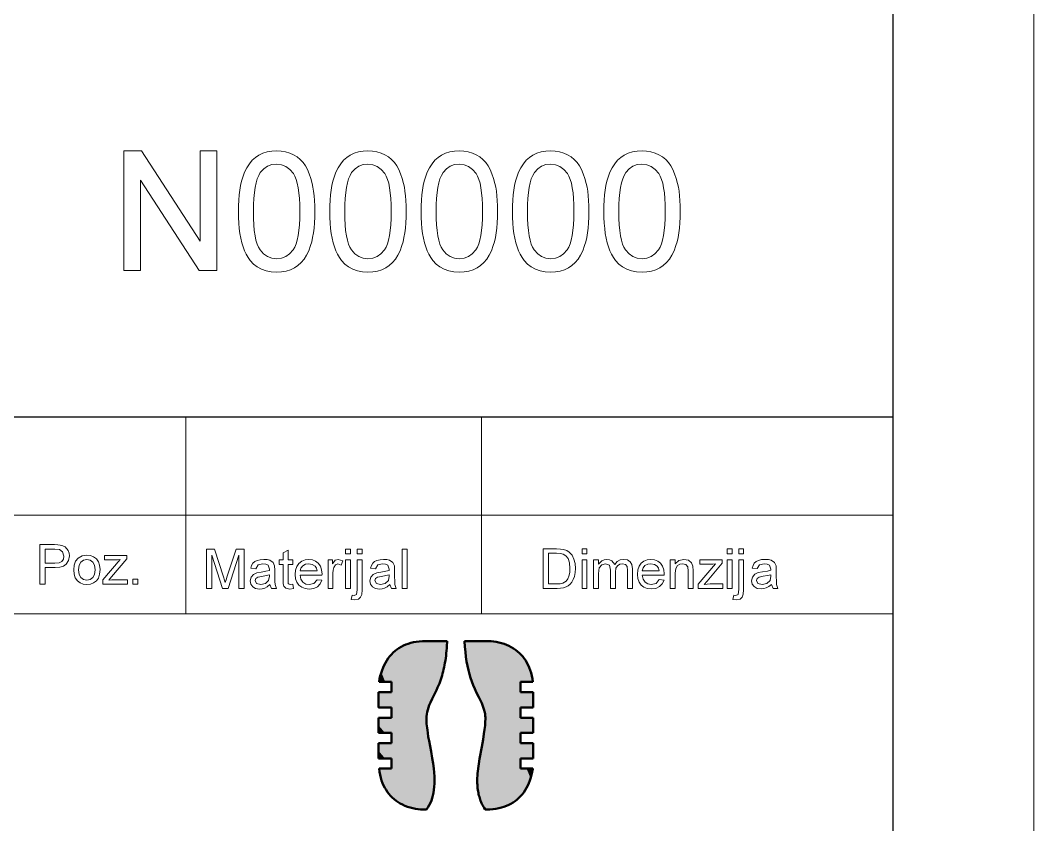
# Model space of a CAD drawing. Extents: x 0 to 594, y 0 to 521.
# Drawn here: x 543 to 593.8, y 36.1 to 76.5 of the extents above; entities that cross this region are included whole.
import ezdxf

# ---------------------------------------------------------------- set-up
doc = ezdxf.new("R2010")
doc.units = 0

msp = doc.modelspace()

# ---------------------------------------------------------------- linework, layer by layer
at = {"color": 7, "lineweight": 13}
for p, q in [((593.818, 0), (593.818, 419.914)), ((375.224, 51.615), (586.749, 51.615)), ((586.749, 46.665), (375.224, 46.665))]:
    msp.add_line(p, q, dxfattribs=at)
at = {"color": 7, "lineweight": 30}
for p, q in [((586.749, 412.845), (586.749, 7.069)), ((375.224, 56.564), (586.749, 56.564))]:
    msp.add_line(p, q, dxfattribs=at)
at = {"color": 7, "lineweight": 13, "ltscale": 0.247475}
for p, q in [((551.269, 56.564), (551.269, 46.665)), ((566.118, 56.564), (566.118, 46.665))]:
    msp.add_line(p, q, dxfattribs=at)
at = {"color": 7, "lineweight": 13}
for points in [[(548.163, 63.907), (548.163, 69.907), (549.046, 69.907), (551.996, 65.375), (551.996, 69.907), (552.83, 69.907), (552.83, 63.907), (551.947, 63.907), (548.996, 68.438), (548.996, 63.907)], [(553.913, 66.862), (553.917, 67.156), (553.931, 67.434), (553.953, 67.696), (553.983, 67.942), (554.023, 68.172), (554.071, 68.386), (554.128, 68.584), (554.222, 68.837), (554.333, 69.062), (554.461, 69.261), (554.605, 69.433), (554.765, 69.578), (554.943, 69.696), (555.138, 69.788), (555.351, 69.854), (555.582, 69.893), (555.83, 69.907), (556.06, 69.895), (556.279, 69.858), (556.486, 69.798), (556.681, 69.714), (556.859, 69.607), (557.017, 69.478), (557.154, 69.328), (557.271, 69.157), (557.371, 68.965), (557.462, 68.754), (557.543, 68.522), (557.614, 68.271), (557.655, 68.087), (557.688, 67.883), (557.713, 67.658), (557.732, 67.413), (557.743, 67.148), (557.746, 66.862), (557.742, 66.571), (557.729, 66.295), (557.707, 66.034), (557.677, 65.79), (557.638, 65.561), (557.591, 65.347), (557.534, 65.149), (557.441, 64.897), (557.331, 64.671), (557.204, 64.472), (557.06, 64.3), (556.899, 64.154), (556.721, 64.035), (556.525, 63.942), (556.311, 63.876), (556.079, 63.836), (555.83, 63.823), (555.557, 63.839), (555.304, 63.887), (555.071, 63.967), (554.859, 64.079), (554.667, 64.223), (554.495, 64.399), (554.394, 64.549), (554.303, 64.714), (554.221, 64.894), (554.149, 65.088), (554.086, 65.298), (554.033, 65.522), (553.99, 65.76), (553.956, 66.014), (553.932, 66.282), (553.918, 66.565)], [(558.496, 66.862), (558.501, 67.156), (558.514, 67.434), (558.536, 67.696), (558.567, 67.942), (558.606, 68.172), (558.654, 68.386), (558.711, 68.584), (558.806, 68.837), (558.916, 69.062), (559.044, 69.261), (559.188, 69.433), (559.349, 69.578), (559.526, 69.696), (559.722, 69.788), (559.935, 69.854), (560.165, 69.893), (560.413, 69.907), (560.644, 69.895), (560.862, 69.858), (561.069, 69.798), (561.264, 69.714), (561.443, 69.607), (561.601, 69.478), (561.738, 69.328), (561.854, 69.157), (561.955, 68.965), (562.046, 68.754), (562.127, 68.522), (562.198, 68.271), (562.238, 68.087), (562.271, 67.883), (562.297, 67.658), (562.315, 67.413), (562.326, 67.148), (562.33, 66.862), (562.325, 66.571), (562.312, 66.295), (562.291, 66.034), (562.26, 65.79), (562.221, 65.561), (562.174, 65.347), (562.118, 65.149), (562.024, 64.897), (561.914, 64.671), (561.787, 64.472), (561.643, 64.3), (561.482, 64.154), (561.304, 64.035), (561.108, 63.942), (560.894, 63.876), (560.663, 63.836), (560.413, 63.823), (560.14, 63.839), (559.887, 63.887), (559.654, 63.967), (559.442, 64.079), (559.25, 64.223), (559.078, 64.399), (558.977, 64.549), (558.886, 64.714), (558.804, 64.894), (558.732, 65.088), (558.67, 65.298), (558.617, 65.522), (558.573, 65.76), (558.54, 66.014), (558.516, 66.282), (558.501, 66.565)], [(563.08, 66.862), (563.084, 67.156), (563.097, 67.434), (563.119, 67.696), (563.15, 67.942), (563.189, 68.172), (563.238, 68.386), (563.295, 68.584), (563.389, 68.837), (563.5, 69.062), (563.627, 69.261), (563.771, 69.433), (563.932, 69.578), (564.11, 69.696), (564.305, 69.788), (564.518, 69.854), (564.748, 69.893), (564.996, 69.907), (565.227, 69.895), (565.445, 69.858), (565.652, 69.798), (565.847, 69.714), (566.026, 69.607), (566.184, 69.478), (566.321, 69.328), (566.437, 69.157), (566.538, 68.965), (566.629, 68.754), (566.71, 68.522), (566.781, 68.271), (566.821, 68.087), (566.854, 67.883), (566.88, 67.658), (566.898, 67.413), (566.909, 67.148), (566.913, 66.862), (566.909, 66.571), (566.896, 66.295), (566.874, 66.034), (566.844, 65.79), (566.805, 65.561), (566.757, 65.347), (566.701, 65.149), (566.608, 64.897), (566.497, 64.671), (566.37, 64.472), (566.226, 64.3), (566.065, 64.154), (565.887, 64.035), (565.691, 63.942), (565.477, 63.876), (565.246, 63.836), (564.996, 63.823), (564.723, 63.839), (564.47, 63.887), (564.238, 63.967), (564.025, 64.079), (563.833, 64.223), (563.662, 64.399), (563.561, 64.549), (563.469, 64.714), (563.388, 64.894), (563.315, 65.088), (563.253, 65.298), (563.2, 65.522), (563.157, 65.76), (563.123, 66.014), (563.099, 66.282), (563.085, 66.565)], [(567.663, 66.862), (567.668, 67.156), (567.681, 67.434), (567.703, 67.696), (567.733, 67.942), (567.773, 68.172), (567.821, 68.386), (567.878, 68.584), (567.972, 68.837), (568.083, 69.062), (568.211, 69.261), (568.355, 69.433), (568.515, 69.578), (568.693, 69.696), (568.888, 69.788), (569.101, 69.854), (569.332, 69.893), (569.58, 69.907), (569.81, 69.895), (570.029, 69.858), (570.236, 69.798), (570.431, 69.714), (570.609, 69.607), (570.767, 69.478), (570.904, 69.328), (571.021, 69.157), (571.121, 68.965), (571.212, 68.754), (571.293, 68.522), (571.364, 68.271), (571.405, 68.087), (571.438, 67.883), (571.463, 67.658), (571.482, 67.413), (571.493, 67.148), (571.496, 66.862), (571.492, 66.571), (571.479, 66.295), (571.457, 66.034), (571.427, 65.79), (571.388, 65.561), (571.341, 65.347), (571.284, 65.149), (571.191, 64.897), (571.081, 64.671), (570.954, 64.472), (570.81, 64.3), (570.649, 64.154), (570.471, 64.035), (570.275, 63.942), (570.061, 63.876), (569.829, 63.836), (569.58, 63.823), (569.307, 63.839), (569.054, 63.887), (568.821, 63.967), (568.609, 64.079), (568.417, 64.223), (568.245, 64.399), (568.144, 64.549), (568.053, 64.714), (567.971, 64.894), (567.899, 65.088), (567.836, 65.298), (567.783, 65.522), (567.74, 65.76), (567.706, 66.014), (567.682, 66.282), (567.668, 66.565)], [(572.246, 66.862), (572.251, 67.156), (572.264, 67.434), (572.286, 67.696), (572.317, 67.942), (572.356, 68.172), (572.404, 68.386), (572.461, 68.584), (572.556, 68.837), (572.666, 69.062), (572.794, 69.261), (572.938, 69.433), (573.099, 69.578), (573.276, 69.696), (573.472, 69.788), (573.685, 69.854), (573.915, 69.893), (574.163, 69.907), (574.394, 69.895), (574.612, 69.858), (574.819, 69.798), (575.014, 69.714), (575.193, 69.607), (575.351, 69.478), (575.488, 69.328), (575.604, 69.157), (575.705, 68.965), (575.796, 68.754), (575.877, 68.522), (575.948, 68.271), (575.988, 68.087), (576.021, 67.883), (576.047, 67.658), (576.065, 67.413), (576.076, 67.148), (576.08, 66.862), (576.075, 66.571), (576.062, 66.295), (576.041, 66.034), (576.01, 65.79), (575.971, 65.561), (575.924, 65.347), (575.868, 65.149), (575.774, 64.897), (575.664, 64.671), (575.537, 64.472), (575.393, 64.3), (575.232, 64.154), (575.054, 64.035), (574.858, 63.942), (574.644, 63.876), (574.413, 63.836), (574.163, 63.823), (573.89, 63.839), (573.637, 63.887), (573.404, 63.967), (573.192, 64.079), (573, 64.223), (572.828, 64.399), (572.727, 64.549), (572.636, 64.714), (572.554, 64.894), (572.482, 65.088), (572.42, 65.298), (572.367, 65.522), (572.323, 65.76), (572.29, 66.014), (572.266, 66.282), (572.251, 66.565)], [(554.663, 66.865), (554.668, 66.513), (554.684, 66.193), (554.71, 65.905), (554.747, 65.649), (554.795, 65.425), (554.852, 65.232), (554.921, 65.071), (555, 64.942), (555.178, 64.744), (555.376, 64.603), (555.593, 64.518), (555.83, 64.49), (556.067, 64.518), (556.284, 64.603), (556.482, 64.746), (556.66, 64.944), (556.739, 65.074), (556.807, 65.235), (556.865, 65.427), (556.912, 65.652), (556.949, 65.908), (556.975, 66.195), (556.991, 66.514), (556.996, 66.865), (556.991, 67.208), (556.976, 67.521), (556.951, 67.804), (556.915, 68.057), (556.869, 68.28), (556.813, 68.473), (556.747, 68.636), (556.67, 68.769), (556.495, 68.975), (556.295, 69.122), (556.071, 69.21), (555.822, 69.24), (555.586, 69.214), (555.373, 69.136), (555.181, 69.006), (555.012, 68.825), (554.93, 68.678), (554.859, 68.503), (554.799, 68.3), (554.75, 68.069), (554.712, 67.81), (554.685, 67.523), (554.669, 67.208)], [(559.246, 66.865), (559.252, 66.513), (559.268, 66.193), (559.294, 65.905), (559.331, 65.649), (559.378, 65.425), (559.436, 65.232), (559.504, 65.071), (559.583, 64.942), (559.761, 64.744), (559.959, 64.603), (560.176, 64.518), (560.413, 64.49), (560.65, 64.518), (560.867, 64.603), (561.065, 64.746), (561.243, 64.944), (561.322, 65.074), (561.39, 65.235), (561.448, 65.427), (561.496, 65.652), (561.532, 65.908), (561.559, 66.195), (561.575, 66.514), (561.58, 66.865), (561.575, 67.208), (561.559, 67.521), (561.534, 67.804), (561.498, 68.057), (561.452, 68.28), (561.396, 68.473), (561.33, 68.636), (561.254, 68.769), (561.078, 68.975), (560.878, 69.122), (560.654, 69.21), (560.405, 69.24), (560.17, 69.214), (559.956, 69.136), (559.765, 69.006), (559.595, 68.825), (559.514, 68.678), (559.443, 68.503), (559.383, 68.3), (559.334, 68.069), (559.296, 67.81), (559.268, 67.523), (559.252, 67.208)], [(563.83, 66.865), (563.835, 66.513), (563.851, 66.193), (563.877, 65.905), (563.914, 65.649), (563.961, 65.425), (564.019, 65.232), (564.088, 65.071), (564.166, 64.942), (564.344, 64.744), (564.542, 64.603), (564.76, 64.518), (564.996, 64.49), (565.233, 64.518), (565.451, 64.603), (565.648, 64.746), (565.827, 64.944), (565.905, 65.074), (565.974, 65.235), (566.032, 65.427), (566.079, 65.652), (566.116, 65.908), (566.142, 66.195), (566.158, 66.514), (566.163, 66.865), (566.158, 67.208), (566.143, 67.521), (566.117, 67.804), (566.082, 68.057), (566.036, 68.28), (565.98, 68.473), (565.913, 68.636), (565.837, 68.769), (565.662, 68.975), (565.462, 69.122), (565.237, 69.21), (564.989, 69.24), (564.753, 69.214), (564.539, 69.136), (564.348, 69.006), (564.179, 68.825), (564.097, 68.678), (564.026, 68.503), (563.966, 68.3), (563.917, 68.069), (563.879, 67.81), (563.852, 67.523), (563.835, 67.208)], [(568.413, 66.865), (568.418, 66.513), (568.434, 66.193), (568.46, 65.905), (568.497, 65.649), (568.545, 65.425), (568.602, 65.232), (568.671, 65.071), (568.75, 64.942), (568.928, 64.744), (569.126, 64.603), (569.343, 64.518), (569.58, 64.49), (569.817, 64.518), (570.034, 64.603), (570.232, 64.746), (570.41, 64.944), (570.489, 65.074), (570.557, 65.235), (570.615, 65.427), (570.662, 65.652), (570.699, 65.908), (570.725, 66.195), (570.741, 66.514), (570.746, 66.865), (570.741, 67.208), (570.726, 67.521), (570.701, 67.804), (570.665, 68.057), (570.619, 68.28), (570.563, 68.473), (570.497, 68.636), (570.42, 68.769), (570.245, 68.975), (570.045, 69.122), (569.821, 69.21), (569.572, 69.24), (569.336, 69.214), (569.123, 69.136), (568.931, 69.006), (568.762, 68.825), (568.68, 68.678), (568.609, 68.503), (568.549, 68.3), (568.5, 68.069), (568.462, 67.81), (568.435, 67.523), (568.419, 67.208)], [(572.996, 66.865), (573.002, 66.513), (573.018, 66.193), (573.044, 65.905), (573.081, 65.649), (573.128, 65.425), (573.186, 65.232), (573.254, 65.071), (573.333, 64.942), (573.511, 64.744), (573.709, 64.603), (573.926, 64.518), (574.163, 64.49), (574.4, 64.518), (574.617, 64.603), (574.815, 64.746), (574.993, 64.944), (575.072, 65.074), (575.14, 65.235), (575.198, 65.427), (575.246, 65.652), (575.282, 65.908), (575.309, 66.195), (575.325, 66.514), (575.33, 66.865), (575.325, 67.208), (575.309, 67.521), (575.284, 67.804), (575.248, 68.057), (575.202, 68.28), (575.146, 68.473), (575.08, 68.636), (575.004, 68.769), (574.828, 68.975), (574.628, 69.122), (574.404, 69.21), (574.155, 69.24), (573.92, 69.214), (573.706, 69.136), (573.515, 69.006), (573.345, 68.825), (573.264, 68.678), (573.193, 68.503), (573.133, 68.3), (573.084, 68.069), (573.046, 67.81), (573.018, 67.523), (573.002, 67.208)], [(543.945, 48.164), (543.945, 50.143), (544.678, 50.143), (544.849, 50.139), (544.974, 50.125), (545.106, 50.09), (545.214, 50.034), (545.37, 49.846), (545.414, 49.719), (545.429, 49.581), (545.39, 49.351), (545.273, 49.161), (545.142, 49.065), (544.954, 49.008), (544.711, 48.989), (544.22, 48.989), (544.22, 48.164)], [(544.22, 49.209), (544.708, 49.209), (544.916, 49.233), (545.052, 49.304), (545.129, 49.419), (545.154, 49.573), (545.094, 49.788), (544.936, 49.906), (544.703, 49.923), (544.22, 49.923)], [(552.308, 47.945), (552.308, 49.924), (552.716, 49.924), (553.165, 48.531), (553.219, 48.36), (553.256, 48.239), (553.297, 48.372), (553.355, 48.555), (553.8, 49.924), (554.204, 49.924), (554.204, 47.945), (553.929, 47.945), (553.929, 49.621), (553.392, 47.945), (553.116, 47.945), (552.583, 49.621), (552.583, 47.945)], [(556.65, 48.152), (556.678, 47.938), (556.494, 47.917), (556.288, 47.958), (556.186, 48.066), (556.163, 48.169), (556.156, 48.347), (556.156, 49.154), (555.963, 49.154), (555.963, 49.374), (556.156, 49.374), (556.156, 49.727), (556.403, 49.872), (556.403, 49.374), (556.65, 49.374), (556.65, 49.154), (556.403, 49.154), (556.403, 48.332), (556.416, 48.201), (556.458, 48.154), (556.543, 48.137)], [(559.289, 49.676), (559.289, 49.924), (559.536, 49.924), (559.536, 49.676)], [(559.866, 49.676), (559.866, 49.924), (560.114, 49.924), (560.114, 49.676)], [(562.136, 47.945), (562.136, 49.924), (562.384, 49.924), (562.384, 47.945)], [(569.203, 47.949), (569.203, 49.928), (569.878, 49.928), (570.08, 49.921), (570.227, 49.9), (570.384, 49.845), (570.515, 49.758), (570.651, 49.607), (570.748, 49.42), (570.805, 49.199), (570.824, 48.949), (570.811, 48.737), (570.772, 48.55), (570.713, 48.391), (570.638, 48.262), (570.553, 48.16), (570.46, 48.082), (570.353, 48.024), (570.226, 47.983), (570.078, 47.958), (569.911, 47.949)], [(571.154, 49.681), (571.154, 49.928), (571.402, 49.928), (571.402, 49.681)], [(578.438, 49.681), (578.438, 49.928), (578.685, 49.928), (578.685, 49.681)], [(579.015, 49.681), (579.015, 49.928), (579.263, 49.928), (579.263, 49.681)], [(545.649, 48.879), (545.673, 49.119), (545.746, 49.314), (545.866, 49.463), (546.068, 49.582), (546.309, 49.621), (546.491, 49.6), (546.649, 49.536), (546.784, 49.429), (546.886, 49.285), (546.948, 49.108), (546.968, 48.899), (546.948, 48.654), (546.887, 48.468), (546.787, 48.328), (546.649, 48.224), (546.487, 48.158), (546.309, 48.137), (546.125, 48.158), (545.965, 48.222), (545.831, 48.328), (545.73, 48.474), (545.669, 48.658)], [(545.896, 48.879), (545.926, 48.65), (546.014, 48.487), (546.146, 48.389), (546.309, 48.357), (546.471, 48.389), (546.603, 48.488), (546.692, 48.653), (546.721, 48.887), (546.691, 49.11), (546.603, 49.271), (546.47, 49.368), (546.309, 49.401), (546.146, 49.369), (546.014, 49.271), (545.926, 49.108)], [(547.106, 48.164), (547.106, 48.371), (547.975, 49.401), (547.841, 49.38), (547.724, 49.374), (547.188, 49.374), (547.188, 49.593), (548.315, 49.593), (548.315, 49.43), (547.552, 48.525), (547.41, 48.357), (547.562, 48.377), (547.705, 48.384), (548.343, 48.384), (548.343, 48.164)], [(555.496, 48.137), (555.361, 48.034), (555.236, 47.967), (555.112, 47.93), (554.978, 47.917), (554.777, 47.946), (554.629, 48.032), (554.537, 48.162), (554.507, 48.324), (554.553, 48.515), (554.674, 48.653), (554.842, 48.733), (555.05, 48.769), (555.296, 48.807), (555.467, 48.852), (555.469, 48.91), (555.403, 49.105), (555.292, 49.162), (555.139, 49.181), (554.897, 49.127), (554.781, 48.934), (554.534, 48.962), (554.577, 49.099), (554.641, 49.207), (554.733, 49.29), (554.857, 49.351), (555.01, 49.389), (555.185, 49.401), (555.352, 49.39), (555.485, 49.358), (555.655, 49.248), (555.731, 49.081), (555.743, 48.865), (555.743, 48.557), (555.748, 48.292), (555.76, 48.136), (555.826, 47.945), (555.578, 47.945)], [(557.857, 48.384), (558.099, 48.357), (558.013, 48.171), (557.875, 48.032), (557.689, 47.946), (557.457, 47.917), (557.258, 47.938), (557.088, 48.002), (556.948, 48.109), (556.844, 48.254), (556.781, 48.434), (556.76, 48.647), (556.781, 48.868), (556.845, 49.054), (556.95, 49.203), (557.089, 49.313), (557.254, 49.379), (557.443, 49.401), (557.626, 49.38), (557.786, 49.316), (557.921, 49.209), (558.025, 49.063), (558.087, 48.883), (558.107, 48.668), (558.106, 48.604), (557.008, 48.604), (557.05, 48.404), (557.148, 48.257), (557.289, 48.167), (557.461, 48.137), (557.7, 48.196)], [(558.41, 47.945), (558.41, 49.374), (558.629, 49.374), (558.629, 49.183), (558.774, 49.359), (558.919, 49.401), (559.152, 49.334), (559.073, 49.112), (558.909, 49.181), (558.778, 49.133), (558.695, 48.997), (558.666, 48.859), (558.657, 48.709), (558.657, 47.945)], [(559.289, 47.945), (559.289, 49.374), (559.536, 49.374), (559.536, 47.945)], [(559.575, 47.394), (559.62, 47.606), (559.728, 47.587), (559.832, 47.636), (559.866, 47.88), (559.866, 49.374), (560.114, 49.374), (560.114, 47.869), (560.097, 47.645), (560.046, 47.502), (559.932, 47.401), (559.761, 47.367)], [(561.504, 48.137), (561.37, 48.034), (561.245, 47.967), (561.12, 47.93), (560.986, 47.917), (560.785, 47.946), (560.637, 48.032), (560.545, 48.162), (560.515, 48.324), (560.561, 48.515), (560.682, 48.653), (560.85, 48.733), (561.058, 48.769), (561.304, 48.807), (561.476, 48.852), (561.477, 48.91), (561.411, 49.105), (561.301, 49.162), (561.147, 49.181), (560.905, 49.127), (560.79, 48.934), (560.542, 48.962), (560.585, 49.099), (560.65, 49.207), (560.741, 49.29), (560.866, 49.351), (561.018, 49.389), (561.193, 49.401), (561.361, 49.39), (561.494, 49.358), (561.663, 49.248), (561.74, 49.081), (561.752, 48.865), (561.752, 48.557), (561.756, 48.292), (561.768, 48.136), (561.834, 47.945), (561.587, 47.945)], [(569.478, 48.169), (569.888, 48.169), (570.057, 48.178), (570.186, 48.206), (570.358, 48.311), (570.439, 48.422), (570.499, 48.565), (570.537, 48.743), (570.55, 48.954), (570.525, 49.233), (570.451, 49.44), (570.341, 49.581), (570.21, 49.667), (570.077, 49.698), (569.881, 49.708), (569.478, 49.708)], [(571.154, 47.949), (571.154, 49.378), (571.402, 49.378), (571.402, 47.949)], [(571.731, 47.949), (571.731, 49.378), (571.979, 49.378), (571.979, 49.163), (572.153, 49.339), (572.269, 49.389), (572.4, 49.406), (572.54, 49.389), (572.653, 49.337), (572.792, 49.146), (572.918, 49.29), (573.066, 49.377), (573.238, 49.406), (573.427, 49.376), (573.568, 49.288), (573.654, 49.139), (573.683, 48.927), (573.683, 47.949), (573.436, 47.949), (573.436, 48.839), (573.412, 49.046), (573.327, 49.147), (573.181, 49.186), (573.043, 49.161), (572.931, 49.087), (572.856, 48.958), (572.831, 48.77), (572.831, 47.949), (572.584, 47.949), (572.584, 48.867), (572.524, 49.106), (572.331, 49.186), (572.143, 49.133), (572.018, 48.977), (571.989, 48.852), (571.979, 48.682), (571.979, 47.949)], [(575.027, 48.389), (575.269, 48.361), (575.183, 48.176), (575.045, 48.037), (574.858, 47.95), (574.627, 47.922), (574.428, 47.943), (574.258, 48.007), (574.118, 48.114), (574.014, 48.259), (573.951, 48.438), (573.93, 48.652), (573.951, 48.873), (574.015, 49.058), (574.12, 49.208), (574.259, 49.318), (574.423, 49.384), (574.613, 49.406), (574.796, 49.384), (574.956, 49.32), (575.091, 49.213), (575.195, 49.068), (575.257, 48.887), (575.277, 48.672), (575.276, 48.609), (574.178, 48.609), (574.22, 48.409), (574.318, 48.262), (574.459, 48.172), (574.631, 48.141), (574.87, 48.201)], [(575.58, 47.949), (575.58, 49.378), (575.827, 49.378), (575.827, 49.176), (576.012, 49.348), (576.264, 49.406), (576.493, 49.359), (576.649, 49.238), (576.721, 49.06), (576.734, 48.825), (576.734, 47.949), (576.487, 47.949), (576.487, 48.808), (576.459, 49.027), (576.361, 49.143), (576.197, 49.186), (576.056, 49.162), (575.936, 49.089), (575.854, 48.948), (575.827, 48.72), (575.827, 47.949)], [(576.981, 47.949), (576.981, 48.156), (577.85, 49.186), (577.716, 49.165), (577.599, 49.158), (577.064, 49.158), (577.064, 49.378), (578.191, 49.378), (578.191, 49.215), (577.428, 48.31), (577.285, 48.141), (577.438, 48.162), (577.58, 48.169), (578.218, 48.169), (578.218, 47.949)], [(578.438, 47.949), (578.438, 49.378), (578.685, 49.378), (578.685, 47.949)], [(578.724, 47.398), (578.769, 47.611), (578.877, 47.592), (578.981, 47.641), (579.015, 47.885), (579.015, 49.378), (579.263, 49.378), (579.263, 47.873), (579.246, 47.65), (579.195, 47.506), (579.081, 47.405), (578.91, 47.372)], [(580.653, 48.141), (580.519, 48.039), (580.393, 47.971), (580.269, 47.934), (580.135, 47.922), (579.934, 47.95), (579.786, 48.036), (579.694, 48.166), (579.664, 48.329), (579.71, 48.519), (579.831, 48.658), (579.999, 48.737), (580.207, 48.773), (580.453, 48.811), (580.625, 48.856), (580.626, 48.915), (580.56, 49.11), (580.45, 49.167), (580.296, 49.186), (580.054, 49.131), (579.939, 48.939), (579.691, 48.966), (579.734, 49.103), (579.799, 49.212), (579.89, 49.294), (580.015, 49.355), (580.167, 49.393), (580.342, 49.406), (580.51, 49.395), (580.643, 49.362), (580.812, 49.253), (580.889, 49.085), (580.901, 48.869), (580.901, 48.562), (580.905, 48.296), (580.917, 48.141), (580.983, 47.949), (580.736, 47.949)], [(557.008, 48.824), (557.86, 48.824), (557.827, 48.962), (557.762, 49.06), (557.62, 49.151), (557.442, 49.181), (557.278, 49.157), (557.142, 49.084), (557.048, 48.971)], [(574.178, 48.829), (575.03, 48.829), (574.997, 48.966), (574.932, 49.064), (574.79, 49.155), (574.612, 49.186), (574.448, 49.162), (574.312, 49.089), (574.218, 48.975)], [(548.617, 48.164), (548.617, 48.412), (548.865, 48.412), (548.865, 48.164)], [(555.469, 48.632), (555.309, 48.588), (555.085, 48.551), (554.879, 48.508), (554.787, 48.438), (554.754, 48.337), (554.825, 48.194), (555.033, 48.137), (555.274, 48.196), (555.429, 48.346), (555.467, 48.555)], [(561.477, 48.632), (561.317, 48.588), (561.093, 48.551), (560.888, 48.508), (560.795, 48.438), (560.762, 48.337), (560.833, 48.194), (561.041, 48.137), (561.283, 48.196), (561.438, 48.346), (561.476, 48.555)], [(580.626, 48.636), (580.466, 48.592), (580.242, 48.555), (580.037, 48.513), (579.944, 48.443), (579.911, 48.341), (579.982, 48.199), (580.19, 48.141), (580.432, 48.2), (580.587, 48.351), (580.625, 48.559)]]:
    msp.add_lwpolyline(points, close=True, dxfattribs=at)
at = {"color": 142, "lineweight": 50}
for points in [[(563.308, 45.303), (563.143, 45.299), (562.986, 45.288), (562.837, 45.269), (562.694, 45.243), (562.559, 45.211), (562.429, 45.172), (562.306, 45.126), (562.188, 45.074), (562.076, 45.017), (561.969, 44.953), (561.868, 44.883), (561.771, 44.807), (561.679, 44.725), (561.592, 44.637), (561.509, 44.542), (561.432, 44.441), (561.359, 44.333), (561.291, 44.219), (561.228, 44.099), (561.17, 43.972), (561.118, 43.839), (561.072, 43.701), (561.033, 43.558), (561, 43.412), (560.974, 43.266), (560.972, 43.253)], [(564.388, 45.303), (563.848, 45.303), (563.308, 45.303)], [(563.349, 41.401), (563.353, 41.519), (563.364, 41.632), (563.384, 41.742), (563.411, 41.853), (563.446, 41.968), (563.492, 42.09), (563.553, 42.227), (563.636, 42.4), (563.788, 42.705), (563.849, 42.833), (563.91, 42.97), (563.953, 43.07), (563.995, 43.175), (564.031, 43.272), (564.066, 43.373), (564.098, 43.47), (564.129, 43.571), (564.158, 43.671), (564.185, 43.775), (564.21, 43.879), (564.234, 43.987), (564.256, 44.096), (564.277, 44.21), (564.296, 44.325), (564.314, 44.444), (564.33, 44.566), (564.345, 44.692), (564.357, 44.821), (564.368, 44.955), (564.378, 45.092), (564.385, 45.234), (564.388, 45.303)], [(560.972, 43.253), (561.281, 43.253), (561.591, 43.253)], [(561.591, 43.253), (561.591, 42.995), (561.591, 42.736)], [(561.591, 42.736), (561.267, 42.736), (560.944, 42.736)], [(560.944, 42.736), (560.944, 42.355), (560.944, 41.975), (560.944, 41.975)], [(560.944, 41.975), (561.267, 41.975), (561.591, 41.975)], [(561.591, 41.975), (561.591, 41.716), (561.591, 41.457)], [(561.591, 41.457), (561.267, 41.457), (560.944, 41.457)], [(560.944, 41.457), (560.944, 41.077), (560.944, 40.697)], [(563.356, 36.85), (563.425, 36.957), (563.487, 37.068), (563.543, 37.182), (563.593, 37.302), (563.636, 37.427), (563.672, 37.557), (563.702, 37.694), (563.726, 37.837), (563.743, 37.989), (563.753, 38.149), (563.756, 38.32), (563.751, 38.503), (563.738, 38.7), (563.716, 38.914), (563.685, 39.153), (563.641, 39.426), (563.58, 39.761), (563.478, 40.297), (563.442, 40.498), (563.411, 40.695), (563.392, 40.824), (563.377, 40.95), (563.366, 41.055), (563.358, 41.158), (563.353, 41.249), (563.35, 41.339), (563.349, 41.401)], [(560.944, 40.697), (561.267, 40.697), (561.591, 40.697)], [(561.591, 40.697), (561.591, 40.438), (561.591, 40.179)], [(561.591, 40.179), (561.267, 40.179), (560.944, 40.179)], [(560.944, 40.179), (560.944, 39.799), (560.944, 39.418)], [(560.944, 39.418), (561.267, 39.418), (561.591, 39.418)], [(561.591, 39.418), (561.591, 39.159), (561.591, 38.9)], [(561.591, 38.9), (561.279, 38.9), (560.967, 38.9)], [(560.967, 38.9), (560.989, 38.741), (561.018, 38.59), (561.053, 38.446), (561.095, 38.309), (561.142, 38.18), (561.195, 38.057), (561.255, 37.941), (561.319, 37.831), (561.389, 37.727), (561.465, 37.629), (561.546, 37.536), (561.633, 37.448), (561.726, 37.367), (561.824, 37.29), (561.927, 37.219), (562.036, 37.154), (562.151, 37.094), (562.271, 37.04), (562.396, 36.992), (562.525, 36.95), (562.658, 36.915), (562.792, 36.888), (562.924, 36.867), (563.049, 36.855), (563.152, 36.851), (563.164, 36.85)], [(563.164, 36.85), (563.26, 36.85), (563.356, 36.85)]]:
    msp.add_lwpolyline(points, dxfattribs=at)
at = {"color": 9, "lineweight": 50}
for points in [[(566.489, 45.303), (565.876, 45.303), (565.264, 45.303)], [(565.264, 45.303), (565.279, 45.022), (565.301, 44.758), (565.33, 44.509), (565.364, 44.275), (565.405, 44.054), (565.451, 43.845), (565.502, 43.645), (565.559, 43.455), (565.623, 43.27), (565.692, 43.089), (565.771, 42.907), (565.861, 42.714), (565.977, 42.481), (566.121, 42.182), (566.232, 41.889), (566.249, 41.83), (566.264, 41.77), (566.276, 41.712), (566.286, 41.654), (566.293, 41.597), (566.299, 41.539), (566.303, 41.48), (566.304, 41.42), (566.304, 41.401)], [(568.684, 43.253), (568.661, 43.412), (568.632, 43.563), (568.596, 43.707), (568.554, 43.843), (568.506, 43.972), (568.452, 44.095), (568.392, 44.211), (568.327, 44.321), (568.256, 44.426), (568.18, 44.524), (568.098, 44.617), (568.01, 44.705), (567.917, 44.787), (567.818, 44.863), (567.714, 44.935), (567.604, 45), (567.489, 45.061), (567.368, 45.115), (567.242, 45.163), (567.113, 45.205), (566.98, 45.239), (566.846, 45.267), (566.714, 45.287), (566.592, 45.299), (566.493, 45.303), (566.489, 45.303)], [(568.062, 42.736), (568.062, 42.995), (568.062, 43.253)], [(568.062, 43.253), (568.373, 43.253), (568.684, 43.253)], [(568.709, 42.736), (568.386, 42.736), (568.062, 42.736)], [(568.709, 41.975), (568.709, 42.355), (568.709, 42.736)], [(568.062, 41.457), (568.062, 41.716), (568.062, 41.975)], [(568.062, 41.975), (568.386, 41.975), (568.709, 41.975)], [(566.304, 41.401), (566.3, 41.243), (566.288, 41.068), (566.267, 40.871), (566.235, 40.644), (566.189, 40.37), (566.12, 40.002), (566.006, 39.387), (565.921, 38.768), (565.912, 38.658), (565.904, 38.548), (565.9, 38.448), (565.898, 38.349), (565.898, 38.257), (565.9, 38.166), (565.904, 38.081), (565.91, 37.996), (565.917, 37.917), (565.927, 37.837), (565.939, 37.762), (565.952, 37.688), (565.967, 37.617), (565.984, 37.547), (566.002, 37.48), (566.022, 37.413), (566.043, 37.349), (566.067, 37.286), (566.091, 37.225), (566.118, 37.164), (566.146, 37.106), (566.176, 37.048), (566.208, 36.992), (566.241, 36.936), (566.298, 36.85)], [(568.709, 41.457), (568.386, 41.457), (568.062, 41.457)], [(568.709, 40.697), (568.709, 41.077), (568.709, 41.457)], [(568.062, 40.179), (568.062, 40.438), (568.062, 40.697)], [(568.062, 40.697), (568.386, 40.697), (568.709, 40.697)], [(568.709, 40.179), (568.386, 40.179), (568.062, 40.179)], [(568.709, 39.418), (568.709, 39.799), (568.709, 40.178), (568.709, 40.179)], [(568.062, 38.9), (568.062, 39.159), (568.062, 39.418)], [(568.062, 39.418), (568.386, 39.418), (568.709, 39.418)], [(566.36, 36.85), (566.524, 36.854), (566.681, 36.866), (566.83, 36.885), (566.972, 36.911), (567.108, 36.943), (567.237, 36.982), (567.36, 37.028), (567.477, 37.079), (567.589, 37.137), (567.695, 37.201), (567.796, 37.27), (567.892, 37.346), (567.984, 37.428), (568.07, 37.516), (568.152, 37.611), (568.229, 37.711), (568.301, 37.819), (568.369, 37.932), (568.431, 38.053), (568.488, 38.179), (568.539, 38.312), (568.584, 38.45), (568.623, 38.593), (568.656, 38.739), (568.681, 38.885), (568.683, 38.9)], [(568.683, 38.9), (568.373, 38.9), (568.062, 38.9)], [(566.298, 36.85), (566.329, 36.85), (566.36, 36.85)]]:
    msp.add_lwpolyline(points, dxfattribs=at)
at = {"color": 142, "lineweight": 5}
for points in [[(563.308, 45.303), (562.367, 45.149), (563.164, 36.85), (563.046, 36.855)], [(563.308, 45.303), (563.164, 36.85), (563.356, 36.85), (563.26, 36.85)], [(563.308, 45.303), (563.356, 36.85), (563.848, 45.303), (563.349, 41.401)], [(563.349, 41.401), (563.495, 42.097), (563.848, 45.303), (563.977, 43.13)], [(563.848, 45.303), (563.977, 43.13), (564.388, 45.303), (564.204, 43.853)], [(564.388, 45.303), (564.204, 43.853), (564.359, 44.841)], [(561.44, 44.452), (561.591, 43.253), (561.997, 44.97)], [(562.347, 37.009), (561.997, 44.97), (561.698, 37.39), (561.591, 43.253)], [(563.046, 36.855), (562.367, 45.149), (562.347, 37.009), (561.997, 44.97)], [(561.44, 44.452), (561.085, 43.741), (561.591, 43.253), (561.281, 43.253)], [(561.281, 43.253), (561.085, 43.741), (560.972, 43.253)], [(561.698, 37.39), (561.591, 43.253), (561.591, 42.995)], [(560.944, 42.736), (561.267, 41.975), (561.267, 42.736), (561.591, 41.975)], [(560.944, 42.355), (560.944, 41.975), (560.944, 42.736), (561.267, 41.975)], [(561.267, 42.736), (561.591, 41.975), (561.591, 42.736), (561.698, 37.39)], [(561.591, 42.736), (561.698, 37.39), (561.591, 42.995)], [(561.591, 41.975), (561.591, 41.716), (561.698, 37.39), (561.591, 41.457)], [(561.591, 40.697), (561.267, 41.457), (561.267, 40.697), (560.944, 41.457)], [(561.267, 40.697), (560.944, 41.457), (560.944, 41.077)], [(561.698, 37.39), (561.591, 41.457), (561.591, 40.697), (561.267, 41.457)], [(563.563, 39.849), (563.349, 41.401), (563.681, 37.593), (563.356, 36.85)], [(561.267, 40.697), (560.944, 41.077), (560.944, 40.697)], [(561.591, 40.697), (561.591, 40.438), (561.698, 37.39), (561.591, 40.179)], [(561.591, 39.418), (561.267, 40.179), (561.267, 39.418), (560.944, 40.179)], [(561.267, 39.418), (560.944, 40.179), (560.944, 39.799)], [(561.698, 37.39), (561.591, 40.179), (561.591, 39.418), (561.267, 40.179)], [(561.267, 39.418), (560.944, 39.799), (560.944, 39.418)], [(563.563, 39.849), (563.681, 37.593), (563.749, 38.535)], [(561.698, 37.39), (561.591, 39.418), (561.591, 38.9), (561.591, 39.159)], [(561.222, 38.003), (561.279, 38.9), (560.967, 38.9)], [(561.698, 37.39), (561.591, 38.9), (561.222, 38.003), (561.279, 38.9)]]:
    msp.add_solid(points, dxfattribs=at)
at = {"color": 9, "lineweight": 5}
for points in [[(565.467, 43.777), (565.876, 45.303), (565.264, 45.303)], [(565.467, 43.777), (565.857, 42.723), (565.876, 45.303), (566.168, 42.071)], [(565.876, 45.303), (566.168, 42.071), (566.489, 45.303), (566.304, 41.401)], [(566.36, 36.85), (566.489, 45.303), (566.329, 36.85), (566.304, 41.401)], [(567.3, 37.004), (566.489, 45.303), (566.36, 36.85)], [(567.3, 37.004), (567.293, 45.144), (566.489, 45.303), (566.597, 45.299)], [(567.3, 37.004), (567.668, 37.184), (567.293, 45.144), (567.946, 44.762)], [(567.668, 37.184), (568.062, 38.9), (567.946, 44.762), (568.062, 43.253)], [(567.946, 44.762), (568.062, 43.253), (568.425, 44.149), (568.373, 43.253)], [(568.425, 44.149), (568.373, 43.253), (568.684, 43.253)], [(568.062, 43.253), (568.062, 38.9), (568.062, 39.418), (568.062, 39.159)], [(568.062, 43.253), (568.062, 39.418), (568.062, 40.438), (568.062, 40.179)], [(568.062, 43.253), (568.062, 40.438), (568.062, 41.457), (568.062, 40.697)], [(568.062, 43.253), (568.062, 41.457), (568.062, 41.975), (568.062, 41.716)], [(568.062, 43.253), (568.062, 41.975), (568.062, 42.995), (568.062, 42.736)], [(568.709, 41.975), (568.386, 42.736), (568.386, 41.975), (568.062, 42.736)], [(568.386, 41.975), (568.062, 42.736), (568.062, 41.975)], [(568.709, 42.355), (568.709, 42.736), (568.709, 41.975), (568.386, 42.736)], [(566.329, 36.85), (566.304, 41.401), (566.298, 36.85), (566.175, 40.297)], [(568.709, 40.697), (568.386, 41.457), (568.386, 40.697), (568.062, 41.457)], [(568.386, 40.697), (568.062, 41.457), (568.062, 40.697)], [(568.709, 41.077), (568.709, 41.457), (568.709, 40.697), (568.386, 41.457)], [(566.298, 36.85), (566.175, 40.297), (566.02, 37.42), (565.961, 39.101)], [(568.709, 39.418), (568.386, 40.179), (568.386, 39.418), (568.062, 40.179)], [(568.386, 39.418), (568.062, 40.179), (568.062, 39.418)], [(568.709, 39.799), (568.709, 40.179), (568.709, 39.418), (568.386, 40.179)], [(566.02, 37.42), (565.961, 39.101), (565.918, 37.915)], [(568.062, 38.9), (567.668, 37.184), (568.222, 37.701)], [(568.373, 38.9), (568.062, 38.9), (568.572, 38.411), (568.222, 37.701)], [(568.373, 38.9), (568.572, 38.411), (568.683, 38.9)]]:
    msp.add_solid(points, dxfattribs=at)

doc.saveas('drawing.dxf')
